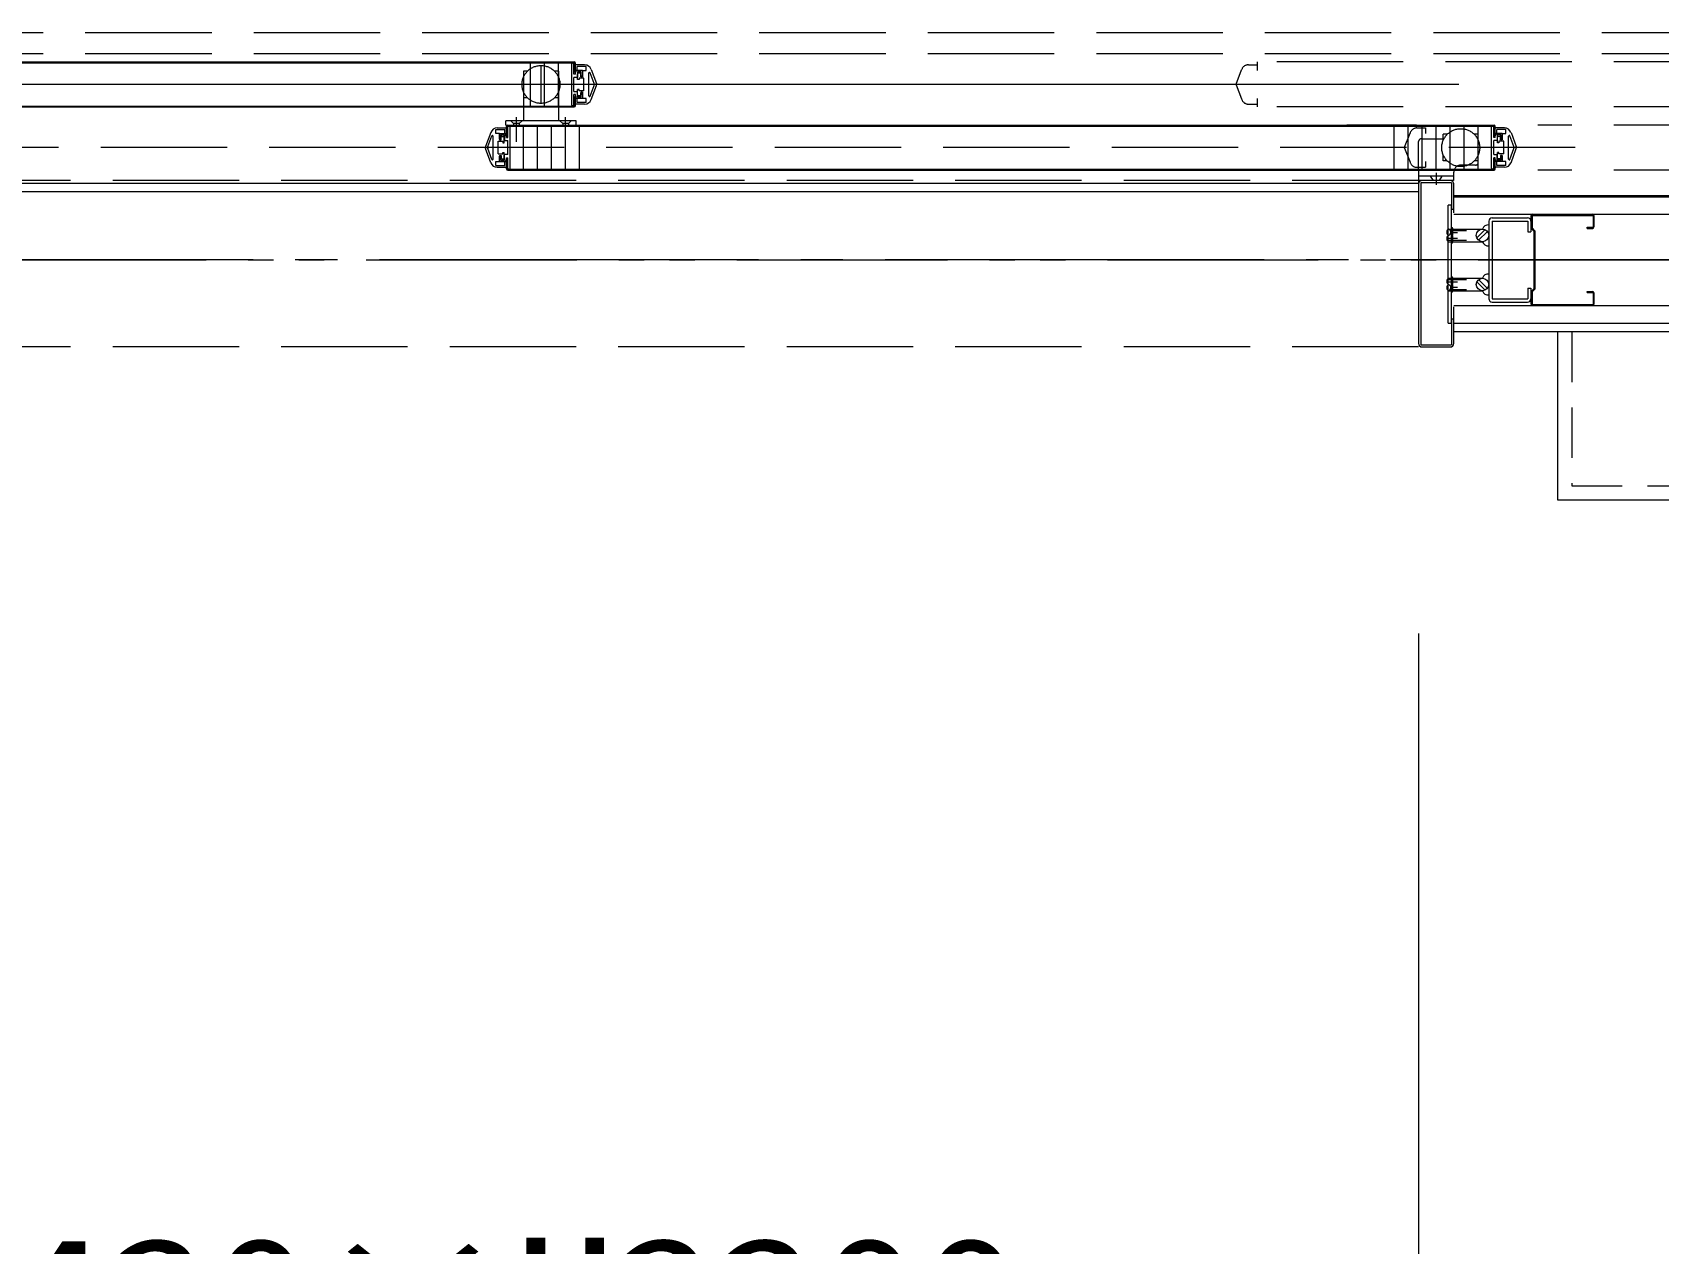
# Model space of a CAD drawing. Units: millimetres at full size. Extents: x -12803 to 120774, y -9413 to 101127.
# Drawn here: x 83017 to 84175, y 17096 to 17958 of the extents above; entities that cross this region are included whole.
import ezdxf
from ezdxf.enums import TextEntityAlignment as Align

# ---------------------------------------------------------------- set-up
doc = ezdxf.new("R2010")
doc.units = ezdxf.units.MM
doc.header["$LTSCALE"] = 30
for name, pattern in [('CHAIN2', [12, 9, -1, 1, -1]), ('DASHED1', [1.8, 1.2, -0.6]), ('DASHED3', [4, 3, -1]), ('DOUBLE_CHAIN1', [8.8, 5, -1, 0.6, -0.6, 0.6, -1])]:
    doc.linetypes.add(name, pattern=pattern)
doc.layers.add('0-0_NoName', color=7, linetype='Continuous')
for name, color, linetype, lineweight in [('1-3_AIHO15-壁開口寸法・コメント', 7, 'Continuous', 15), ('2-2_間仕切り芯', 7, 'DOUBLE_CHAIN1', 15), ('2-3_間仕切り', 7, 'Continuous', 15), ('2-A_建具', 7, 'Continuous', 15), ('2-B_金物', 7, 'Continuous', 15), ('3-2_AIHO08-壁芯', 7, 'CHAIN2', 15)]:
    doc.layers.add(name, color=color, linetype=linetype, lineweight=lineweight)
doc.styles.add('ＭＳ ゴシック', font='')
doc.styles.get('ＭＳ ゴシック').set_extended_font_data('MS Gothic')

# ---------------------------------------------------------------- blocks, each defined once
blk = doc.blocks.new('グループ部品-723')
at = {"layer": '1-3_AIHO15-壁開口寸法・コメント'}
for p, q in [((82558.73, 16911.84), (82589.98, 16911.84)), ((82605.61, 16911.84), (82636.86, 16911.84))]:
    blk.add_line(p, q, dxfattribs=at)
blk.add_arc((82574.36, 16911.84), 15.62, 0, 180, dxfattribs=at)
blk = doc.blocks.new('グループ部品-724')
at = {"layer": '1-3_AIHO15-壁開口寸法・コメント'}
for p, q in [((83973.11, 16911.84), (83941.86, 16911.84)), ((84019.98, 16911.84), (83988.73, 16911.84))]:
    blk.add_line(p, q, dxfattribs=at)
blk.add_arc((84004.36, 16911.84), 15.62, 180, 0, dxfattribs=at)
blk = doc.blocks.new('グループ部品-725')
at = {"layer": '1-3_AIHO15-壁開口寸法・コメント'}
for p, q in [((82574.36, 17530.41), (82574.36, 16711.84)), ((84004.36, 17530.41), (84004.36, 16711.84)), ((82636.86, 16911.84), (83941.86, 16911.84))]:
    blk.add_line(p, q, dxfattribs=at)
for name in ['グループ部品-723', 'グループ部品-724']:
    blk.add_blockref(name, (0, 0), dxfattribs=at)
at = {"layer": '1-3_AIHO15-壁開口寸法・コメント', "style": 'ＭＳ ゴシック', "width": 1.25}
blk.add_text('W1430×H2200', height=84.92, dxfattribs=at).set_placement((82854.99, 16989.47), align=Align.BOTTOM_LEFT)
blk = doc.blocks.new('グループ部品-732')
at = {"layer": '2-2_間仕切り芯'}
blk.add_line((81670.87, 17796.41), (85921.37, 17796.41), dxfattribs=at)
at = {"layer": '2-3_間仕切り'}
for p, q in [((84029.36, 17841.41), (84909.36, 17841.41)), ((84029.36, 17828.91), (84921.86, 17828.91)), ((84029.36, 17763.91), (84921.86, 17763.91)), ((84029.36, 17751.41), (84909.36, 17751.41)), ((84029.36, 17745.41), (84903.36, 17745.41))]:
    blk.add_line(p, q, dxfattribs=at)
at = {"layer": '2-A_建具', "linetype": 'DASHED3'}
for p, q in [((82574.86, 17958.41), (84719.36, 17958.41)), ((82574.86, 17943.41), (84719.36, 17943.41)), ((83889.36, 17937.41), (83889.36, 17931.41)), ((84713.46, 17937.41), (83889.36, 17937.41)), ((83366.86, 17930.91), (83366.86, 17905.41)), ((83369.76, 17930.91), (83366.86, 17930.91)), ((83367.42, 17927.71), (83366.86, 17927.71)), ((83379.36, 17934.91), (83379.36, 17907.91)), ((83391.86, 17930.91), (83388.95, 17930.91)), ((83391.86, 17927.71), (83391.3, 17927.71)), ((83874.36, 17921.69), (83878.33, 17931.77)), ((83883.14, 17935.41), (83889.36, 17935.41)), ((83874.36, 17921.13), (83874.36, 17921.69)), ((83874.36, 17921.13), (83878.33, 17911.05)), ((83369.76, 17911.91), (83366.86, 17911.91)), ((83391.86, 17911.91), (83388.95, 17911.91)), ((83883.14, 17907.41), (83889.36, 17907.41)), ((83889.36, 17911.41), (83889.36, 17905.41)), ((84713.46, 17905.41), (83889.36, 17905.41)), ((83357.86, 17895.61), (83359.86, 17893.61)), ((83359.86, 17893.61), (83359.86, 17892.41)), ((83363.86, 17893.61), (83359.86, 17893.61)), ((83361.86, 17880.61), (83361.86, 17898.06)), ((83365.86, 17895.61), (83363.86, 17893.61)), ((83363.86, 17893.61), (83363.86, 17892.41)), ((83392.86, 17895.61), (83394.86, 17893.61)), ((83394.86, 17893.61), (83394.86, 17892.41)), ((83398.86, 17893.61), (83394.86, 17893.61)), ((83396.86, 17880.61), (83396.86, 17898.06)), ((84003.14, 17890.41), (84009.36, 17890.41)), ((84009.36, 17890.41), (84009.36, 17886.41)), ((84713.46, 17892.41), (84089.36, 17892.41)), ((83994.36, 17876.69), (83998.33, 17886.77)), ((84006.36, 17882.71), (84021.86, 17882.71)), ((84021.86, 17881.51), (84021.86, 17885.91)), ((84024.76, 17885.91), (84021.86, 17885.91)), ((84046.86, 17885.91), (84043.95, 17885.91)), ((84046.86, 17881.51), (84046.86, 17885.91)), ((84115.81, 17876.41), (82694.36, 17876.41)), ((83994.36, 17876.13), (83994.36, 17876.69)), ((83994.36, 17876.13), (83998.33, 17866.05)), ((84021.86, 17866.91), (84021.86, 17871.31)), ((84024.76, 17866.91), (84021.86, 17866.91)), ((84046.86, 17866.91), (84043.95, 17866.91)), ((84046.86, 17865.91), (84046.86, 17871.31)), ((84003.14, 17862.41), (84009.36, 17862.41)), ((84009.36, 17866.41), (84009.36, 17862.41)), ((84012.61, 17856.11), (84014.76, 17852.91)), ((84016.86, 17858.45), (84016.86, 17850.01)), ((84020.86, 17856.11), (84018.96, 17852.91)), ((84044.86, 17863.91), (84034.36, 17863.91)), ((84713.46, 17860.41), (84089.36, 17860.41)), ((84004.36, 17852.91), (82574.36, 17852.91)), ((84004.36, 17734.41), (82571.96, 17734.41))]:
    blk.add_line(p, q, dxfattribs=at)
at = {"layer": '2-A_建具'}
for p, q in [((82580.36, 17936.81), (83403.36, 17936.81)), ((82580.66, 17937.41), (83403.06, 17937.41)), ((83371.86, 17906.01), (83371.86, 17936.81)), ((83381.86, 17906.01), (83381.86, 17936.81)), ((83391.86, 17906.01), (83391.86, 17936.81)), ((83401.36, 17921.71), (83401.36, 17936.16)), ((83402.36, 17936.66), (83401.86, 17936.66)), ((83402.86, 17928.66), (83402.86, 17936.16)), ((83403.96, 17929.91), (83403.96, 17936.51)), ((83391.86, 17930.91), (83391.86, 17905.41)), ((83403.86, 17928.66), (83402.86, 17928.66)), ((83405.36, 17926.41), (83402.86, 17926.41)), ((83402.86, 17916.41), (83402.86, 17926.41)), ((83403.86, 17928.66), (83404.21, 17930.59)), ((83405.16, 17931.41), (83403.96, 17931.41)), ((83410.46, 17935.41), (83404.26, 17935.41)), ((83405.16, 17931.41), (83405.16, 17934.21)), ((83411.46, 17934.21), (83405.16, 17934.21)), ((83408.86, 17931.41), (83405.19, 17931.41)), ((83407.86, 17930.41), (83405.36, 17930.41)), ((83405.36, 17930.41), (83405.36, 17926.41)), ((83405.46, 17924.91), (83405.46, 17928.91)), ((83406.46, 17924.91), (83405.46, 17924.91)), ((83407.26, 17929.41), (83405.96, 17929.41)), ((83409.96, 17925.91), (83406.46, 17925.91)), ((83406.46, 17925.91), (83406.46, 17924.91)), ((83407.76, 17926.91), (83407.76, 17928.91)), ((83408.96, 17926.91), (83407.76, 17926.91)), ((83408.86, 17927.41), (83408.86, 17931.41)), ((83408.96, 17931.41), (83408.96, 17926.91)), ((83408.96, 17931.41), (83411.46, 17931.41)), ((83409.96, 17916.91), (83409.96, 17925.91)), ((83411.46, 17931.41), (83411.46, 17934.21)), ((83413.46, 17913.22), (83413.46, 17929.6)), ((83417.24, 17922.1), (83414.43, 17929.77)), ((83415.16, 17932.13), (83418.83, 17922.1)), ((84033.08, 17921.41), (82524.36, 17921.41)), ((83401.36, 17921.71), (83401.66, 17921.41)), ((83401.66, 17921.41), (83401.36, 17921.11)), ((83401.36, 17906.66), (83401.36, 17921.11)), ((83402.86, 17916.41), (83405.36, 17916.41)), ((83403.86, 17914.16), (83402.86, 17914.16)), ((83402.86, 17906.66), (83402.86, 17914.16)), ((83403.96, 17912.91), (83403.36, 17912.91)), ((83403.36, 17906.01), (83403.36, 17912.91)), ((83404.21, 17912.23), (83403.86, 17914.16)), ((83403.96, 17906.31), (83403.96, 17912.91)), ((83405.36, 17912.41), (83405.36, 17916.41)), ((83406.46, 17917.91), (83405.46, 17917.91)), ((83405.46, 17913.91), (83405.46, 17917.91)), ((83407.26, 17913.41), (83405.96, 17913.41)), ((83406.46, 17916.91), (83406.46, 17917.91)), ((83409.96, 17916.91), (83406.46, 17916.91)), ((83408.96, 17915.91), (83407.76, 17915.91)), ((83407.76, 17915.91), (83407.76, 17913.91)), ((83408.86, 17915.41), (83407.86, 17915.41)), ((83407.86, 17912.41), (83407.86, 17915.41)), ((83408.86, 17911.41), (83408.86, 17915.41)), ((83408.96, 17915.91), (83408.96, 17911.41)), ((83414.43, 17913.05), (83417.24, 17920.72)), ((83415.16, 17910.69), (83418.83, 17920.72)), ((82580.36, 17906.01), (83403.36, 17906.01)), ((82580.66, 17905.41), (83403.06, 17905.41)), ((83366.86, 17905.41), (83366.86, 17895.61)), ((83391.86, 17905.41), (83391.86, 17895.61)), ((83402.36, 17906.16), (83401.86, 17906.16)), ((83405.16, 17911.41), (83403.96, 17911.41)), ((83410.46, 17907.41), (83404.26, 17907.41)), ((83405.16, 17908.61), (83405.16, 17911.41)), ((83411.46, 17908.61), (83405.16, 17908.61)), ((83408.86, 17911.41), (83405.19, 17911.41)), ((83407.86, 17912.41), (83405.36, 17912.41)), ((83411.46, 17911.41), (83408.96, 17911.41)), ((83411.46, 17908.61), (83411.46, 17911.41)), ((83348.25, 17890.41), (83354.46, 17890.41)), ((83404.36, 17895.61), (83354.36, 17895.61)), ((83354.36, 17892.41), (83354.36, 17895.61)), ((83354.36, 17892.41), (83404.36, 17892.41)), ((83354.76, 17884.91), (83354.76, 17891.51)), ((83355.36, 17884.91), (83355.36, 17891.81)), ((83355.36, 17891.81), (84058.36, 17891.81)), ((83355.66, 17892.41), (84058.06, 17892.41)), ((83355.86, 17883.66), (83355.86, 17891.16)), ((83356.36, 17891.66), (83356.86, 17891.66)), ((83357.36, 17876.71), (83357.36, 17891.16)), ((83366.86, 17861.01), (83366.86, 17891.81)), ((83376.86, 17861.01), (83376.86, 17891.81)), ((83386.86, 17861.01), (83386.86, 17891.81)), ((83396.86, 17861.01), (83396.86, 17891.81)), ((83404.36, 17892.41), (83404.36, 17895.61)), ((83406.86, 17861.01), (83406.86, 17891.81)), ((84002.76, 17892.41), (83953.36, 17892.41)), ((83986.86, 17861.01), (83986.86, 17891.81)), ((83996.86, 17861.01), (83996.86, 17891.81)), ((84006.86, 17861.01), (84006.86, 17891.81)), ((84016.86, 17861.01), (84016.86, 17891.81)), ((84026.86, 17861.01), (84026.86, 17891.81)), ((84036.86, 17861.01), (84036.86, 17891.81)), ((84046.86, 17861.01), (84046.86, 17891.81)), ((84056.36, 17876.71), (84056.36, 17891.16)), ((84057.36, 17891.66), (84056.86, 17891.66)), ((84057.86, 17883.66), (84057.86, 17891.16)), ((84058.96, 17884.91), (84058.96, 17891.51)), ((84065.46, 17890.41), (84059.26, 17890.41)), ((83343.55, 17887.13), (83339.88, 17877.1)), ((83341.48, 17877.1), (83344.29, 17884.77)), ((83345.26, 17868.22), (83345.26, 17884.6)), ((83347.26, 17889.21), (83353.56, 17889.21)), ((83347.26, 17886.41), (83347.26, 17889.21)), ((83349.76, 17886.41), (83347.26, 17886.41)), ((83348.76, 17880.91), (83352.26, 17880.91)), ((83348.76, 17871.91), (83348.76, 17880.91)), ((83349.76, 17886.41), (83349.76, 17881.91)), ((83349.76, 17881.91), (83350.96, 17881.91)), ((83349.86, 17886.41), (83353.52, 17886.41)), ((83349.86, 17882.41), (83349.86, 17886.41)), ((83350.86, 17885.41), (83353.36, 17885.41)), ((83350.96, 17881.91), (83350.96, 17883.91)), ((83351.46, 17884.41), (83352.76, 17884.41)), ((83352.26, 17880.91), (83352.26, 17879.91)), ((83352.26, 17879.91), (83353.26, 17879.91)), ((83353.26, 17879.91), (83353.26, 17883.91)), ((83353.36, 17885.41), (83353.36, 17881.41)), ((83353.36, 17881.41), (83355.86, 17881.41)), ((83353.56, 17886.41), (83353.56, 17889.21)), ((83353.56, 17886.41), (83354.76, 17886.41)), ((83354.86, 17883.66), (83354.51, 17885.59)), ((83354.76, 17884.91), (83355.36, 17884.91)), ((83354.86, 17883.66), (83355.86, 17883.66)), ((83355.86, 17871.41), (83355.86, 17881.41)), ((84004.36, 17860.41), (84004.36, 17880.71)), ((84058.86, 17883.66), (84057.86, 17883.66)), ((84060.36, 17881.41), (84057.86, 17881.41)), ((84057.86, 17871.41), (84057.86, 17881.41)), ((84058.86, 17883.66), (84059.21, 17885.59)), ((84060.16, 17886.41), (84058.96, 17886.41)), ((84060.16, 17886.41), (84060.16, 17889.21)), ((84066.46, 17889.21), (84060.16, 17889.21)), ((84063.86, 17886.41), (84060.19, 17886.41)), ((84062.86, 17885.41), (84060.36, 17885.41)), ((84060.36, 17885.41), (84060.36, 17881.41)), ((84060.46, 17879.91), (84060.46, 17883.91)), ((84061.46, 17879.91), (84060.46, 17879.91)), ((84062.26, 17884.41), (84060.96, 17884.41)), ((84064.96, 17880.91), (84061.46, 17880.91)), ((84061.46, 17880.91), (84061.46, 17879.91)), ((84062.76, 17881.91), (84062.76, 17883.91)), ((84063.96, 17881.91), (84062.76, 17881.91)), ((84063.86, 17882.41), (84063.86, 17886.41)), ((84063.96, 17886.41), (84063.96, 17881.91)), ((84063.96, 17886.41), (84066.46, 17886.41)), ((84064.96, 17871.91), (84064.96, 17880.91)), ((84066.46, 17886.41), (84066.46, 17889.21)), ((84068.46, 17868.22), (84068.46, 17884.6)), ((84072.24, 17877.1), (84069.43, 17884.77)), ((84070.16, 17887.13), (84073.83, 17877.1)), ((83343.55, 17865.69), (83339.88, 17875.72)), ((83344.29, 17868.05), (83341.48, 17875.72)), ((83348.76, 17871.91), (83352.26, 17871.91)), ((83349.76, 17870.91), (83350.96, 17870.91)), ((83349.76, 17870.91), (83349.76, 17866.41)), ((83349.86, 17866.41), (83349.86, 17870.41)), ((83349.86, 17870.41), (83350.86, 17870.41)), ((83350.86, 17867.41), (83350.86, 17870.41)), ((83350.86, 17867.41), (83353.36, 17867.41)), ((83350.96, 17870.91), (83350.96, 17868.91)), ((83351.46, 17868.41), (83352.76, 17868.41)), ((83352.26, 17872.91), (83353.26, 17872.91)), ((83352.26, 17871.91), (83352.26, 17872.91)), ((83353.26, 17868.91), (83353.26, 17872.91)), ((83355.86, 17871.41), (83353.36, 17871.41)), ((83353.36, 17867.41), (83353.36, 17871.41)), ((83354.51, 17867.23), (83354.86, 17869.16)), ((83354.76, 17867.91), (83355.36, 17867.91)), ((83354.76, 17861.31), (83354.76, 17867.91)), ((83354.86, 17869.16), (83355.86, 17869.16)), ((83355.36, 17861.01), (83355.36, 17867.91)), ((83355.86, 17861.66), (83355.86, 17869.16)), ((83357.36, 17876.71), (83357.06, 17876.41)), ((83357.06, 17876.41), (83357.36, 17876.11)), ((83357.36, 17861.66), (83357.36, 17876.11)), ((84056.36, 17876.71), (84056.66, 17876.41)), ((84056.66, 17876.41), (84056.36, 17876.11)), ((84056.36, 17861.66), (84056.36, 17876.11)), ((84057.86, 17871.41), (84060.36, 17871.41)), ((84058.86, 17869.16), (84057.86, 17869.16)), ((84057.86, 17861.66), (84057.86, 17869.16)), ((84058.96, 17867.91), (84058.36, 17867.91)), ((84058.36, 17861.01), (84058.36, 17867.91)), ((84059.21, 17867.23), (84058.86, 17869.16)), ((84058.96, 17861.31), (84058.96, 17867.91)), ((84060.36, 17867.41), (84060.36, 17871.41)), ((84062.86, 17867.41), (84060.36, 17867.41)), ((84061.46, 17872.91), (84060.46, 17872.91)), ((84060.46, 17868.91), (84060.46, 17872.91)), ((84062.26, 17868.41), (84060.96, 17868.41)), ((84061.46, 17871.91), (84061.46, 17872.91)), ((84064.96, 17871.91), (84061.46, 17871.91)), ((84063.96, 17870.91), (84062.76, 17870.91)), ((84062.76, 17870.91), (84062.76, 17868.91)), ((84063.86, 17870.41), (84062.86, 17870.41)), ((84062.86, 17867.41), (84062.86, 17870.41)), ((84063.86, 17866.41), (84063.86, 17870.41)), ((84063.96, 17870.91), (84063.96, 17866.41)), ((84069.43, 17868.05), (84072.24, 17875.72)), ((84070.16, 17865.69), (84073.83, 17875.72)), ((83347.26, 17866.41), (83349.76, 17866.41)), ((83347.26, 17863.61), (83347.26, 17866.41)), ((83347.26, 17863.61), (83353.56, 17863.61)), ((83348.25, 17862.41), (83354.46, 17862.41)), ((83349.86, 17866.41), (83353.52, 17866.41)), ((83353.56, 17863.61), (83353.56, 17866.41)), ((83353.56, 17866.41), (83354.76, 17866.41)), ((83355.36, 17861.01), (84058.36, 17861.01)), ((83355.66, 17860.41), (84058.06, 17860.41)), ((83356.36, 17861.16), (83356.86, 17861.16)), ((84002.76, 17860.41), (83953.36, 17860.41)), ((84004.36, 17860.41), (84004.36, 17794.41)), ((84029.36, 17856.11), (84004.36, 17856.11)), ((84029.36, 17853.11), (84029.36, 17858.91)), ((84057.36, 17861.16), (84056.86, 17861.16)), ((84060.16, 17866.41), (84058.96, 17866.41)), ((84065.46, 17862.41), (84059.26, 17862.41)), ((84060.16, 17863.61), (84060.16, 17866.41)), ((84066.46, 17863.61), (84060.16, 17863.61)), ((84063.86, 17866.41), (84060.19, 17866.41)), ((84066.46, 17866.41), (84063.96, 17866.41)), ((84066.46, 17863.61), (84066.46, 17866.41)), ((84004.36, 17850.91), (82574.36, 17850.91)), ((84004.36, 17844.91), (82574.36, 17844.91)), ((84029.16, 17852.91), (84004.36, 17852.91)), ((84004.36, 17850.51), (84004.36, 17736.81)), ((84005.96, 17851.31), (84005.96, 17736.01)), ((84027.76, 17851.31), (84005.96, 17851.31)), ((84026.96, 17852.91), (84006.76, 17852.91)), ((84027.76, 17851.31), (84027.76, 17832.41)), ((84029.36, 17829.91), (84029.36, 17850.51)), ((84027.76, 17835.41), (84025.46, 17835.41)), ((84025.46, 17751.41), (84025.46, 17835.41)), ((84027.76, 17751.41), (84027.76, 17835.41)), ((84029.36, 17832.41), (84027.76, 17832.41)), ((84029.36, 17842.41), (84729.36, 17842.41)), ((84030.96, 17842.41), (84090.36, 17842.41)), ((84054.36, 17824.01), (84054.36, 17768.81)), ((84056.66, 17824.11), (84082.06, 17824.11)), ((84056.66, 17824.11), (84056.66, 17768.71)), ((84056.76, 17826.41), (84081.96, 17826.41)), ((84082.06, 17824.11), (84082.06, 17816.41)), ((84084.36, 17827.71), (84084.36, 17816.41)), ((84085.16, 17828.11), (84128.56, 17828.11)), ((84085.16, 17828.11), (84085.16, 17819.24)), ((84085.56, 17828.91), (84128.16, 17828.91)), ((84128.56, 17828.11), (84128.56, 17819.71)), ((84129.36, 17820.11), (84129.36, 17827.71)), ((84024.37, 17811.91), (84032.12, 17811.91)), ((84024.7, 17810.41), (84038.56, 17810.41)), ((84025.86, 17818.41), (84049.86, 17818.41)), ((84025.86, 17809.41), (84049.86, 17809.41)), ((84027.01, 17817.41), (84038.56, 17817.41)), ((84027.34, 17815.91), (84032.12, 17815.91)), ((84051.72, 17818.01), (84045.76, 17812.04)), ((84053.32, 17816.78), (84046.99, 17810.44)), ((84082.06, 17816.41), (84084.36, 17816.41)), ((84086.36, 17816.91), (84084.71, 17818.56)), ((84087.16, 17817.24), (84085.16, 17819.24)), ((84086.36, 17816.91), (84086.36, 17775.91)), ((84087.16, 17817.24), (84087.16, 17775.58)), ((84124.36, 17819.71), (84128.56, 17819.71)), ((84124.36, 17818.91), (84124.36, 17819.71)), ((84124.36, 17818.91), (84128.16, 17818.91)), ((84024.37, 17780.91), (84032.12, 17780.91)), ((84024.7, 17782.41), (84038.56, 17782.41)), ((84025.86, 17783.41), (84049.86, 17783.41)), ((84025.86, 17774.41), (84049.86, 17774.41)), ((84027.01, 17775.41), (84038.56, 17775.41)), ((84027.34, 17776.91), (84032.12, 17776.91)), ((84051.72, 17774.81), (84045.76, 17780.78)), ((84053.32, 17776.04), (84046.99, 17782.38)), ((84082.06, 17776.41), (84084.36, 17776.41)), ((84082.06, 17776.41), (84082.06, 17768.71)), ((84084.36, 17776.41), (84084.36, 17765.11)), ((84084.71, 17774.26), (84086.36, 17775.91)), ((84085.16, 17773.58), (84087.16, 17775.58)), ((84029.36, 17736.81), (84029.36, 17762.91)), ((84056.66, 17768.71), (84082.06, 17768.71)), ((84056.76, 17766.41), (84081.96, 17766.41)), ((84085.16, 17773.58), (84085.16, 17764.71)), ((84085.16, 17764.71), (84128.56, 17764.71)), ((84085.56, 17763.91), (84128.16, 17763.91)), ((84124.36, 17773.91), (84128.16, 17773.91)), ((84124.36, 17773.11), (84124.36, 17773.91)), ((84124.36, 17773.11), (84128.56, 17773.11)), ((84128.56, 17773.11), (84128.56, 17764.71)), ((84129.36, 17765.11), (84129.36, 17772.71)), ((84025.46, 17751.41), (84027.76, 17751.41)), ((84027.76, 17754.41), (84029.36, 17754.41)), ((84027.76, 17754.41), (84027.76, 17736.01)), ((84005.96, 17736.01), (84027.76, 17736.01)), ((84006.76, 17734.41), (84026.96, 17734.41))]:
    blk.add_line(p, q, dxfattribs=at)
for points in [[(83403.96, 17929.91), (83403.36, 17929.91), (83403.36, 17936.81)], [(83408.86, 17927.41), (83407.86, 17927.41), (83407.86, 17930.41)], [(84058.96, 17884.91), (84058.36, 17884.91), (84058.36, 17891.81)], [(83349.86, 17882.41), (83350.86, 17882.41), (83350.86, 17885.41)], [(84063.86, 17882.41), (84062.86, 17882.41), (84062.86, 17885.41)]]:
    blk.add_lwpolyline(points, dxfattribs=at)
at = {"layer": '2-A_建具', "linetype": 'DASHED3'}
blk.add_lwpolyline([(83400.86, 17895.61), (83398.86, 17893.61), (83398.86, 17892.41)], dxfattribs=at)
for centre in [(83379.36, 17921.41), (84034.36, 17876.41)]:
    blk.add_circle(centre, 13.5, dxfattribs=at)
at = {"layer": '2-A_建具'}
for centre in [(84049.86, 17813.91), (84049.86, 17778.91)]:
    blk.add_circle(centre, 4.5, dxfattribs=at)
for centre, radius, start, end in [((83401.86, 17936.16), 0.5, 90, 180), ((83402.36, 17936.16), 0.5, 0, 90), ((83403.06, 17936.51), 0.9, 0, 90), ((83404.26, 17935.11), 0.3, 90, 180), ((83405.19, 17930.41), 1, 90, 169.69515), ((83405.96, 17928.91), 0.5, 90, 180), ((83407.26, 17928.91), 0.5, 0, 90), ((83410.46, 17930.41), 5, 20.12444, 90), ((83413.96, 17929.6), 0.5, 20.12444, 180), ((83405.96, 17913.91), 0.5, 180, 270), ((83407.26, 17913.91), 0.5, 270, 0), ((83413.96, 17913.22), 0.5, 180, 339.87556), ((83415.36, 17921.41), 2, 339.87556, 20.12444), ((83416.96, 17921.41), 2, 339.87556, 20.12444), ((83401.86, 17906.66), 0.5, 180, 270), ((83402.36, 17906.66), 0.5, 270, 0), ((83403.06, 17906.31), 0.9, 270, 0), ((83404.26, 17907.71), 0.3, 180, 270), ((83405.19, 17912.41), 1, 190.30485, 270), ((83410.46, 17912.41), 5, 270, 339.87556), ((83348.25, 17885.41), 5, 90, 159.87556), ((83354.46, 17890.11), 0.3, 0, 90), ((83355.66, 17891.51), 0.9, 90, 180), ((83356.36, 17891.16), 0.5, 90, 180), ((83356.86, 17891.16), 0.5, 0, 90), ((84056.86, 17891.16), 0.5, 90, 180), ((84057.36, 17891.16), 0.5, 0, 90), ((84058.06, 17891.51), 0.9, 0, 90), ((84059.26, 17890.11), 0.3, 90, 180), ((84065.46, 17885.41), 5, 20.12444, 90), ((83344.76, 17884.6), 0.5, 0, 159.87556), ((83351.46, 17883.91), 0.5, 90, 180), ((83352.76, 17883.91), 0.5, 0, 90), ((83353.52, 17885.41), 1, 10.30485, 90), ((84060.19, 17885.41), 1, 90, 169.69515), ((84060.96, 17883.91), 0.5, 90, 180), ((84062.26, 17883.91), 0.5, 0, 90), ((84068.96, 17884.6), 0.5, 20.12444, 180), ((83341.76, 17876.41), 2, 159.87556, 200.12444), ((83343.35, 17876.41), 2, 159.87556, 200.12444), ((83344.76, 17868.22), 0.5, 200.12444, 0), ((83351.46, 17868.91), 0.5, 180, 270), ((83352.76, 17868.91), 0.5, 270, 0), ((83353.52, 17867.41), 1, 270, 349.69515), ((84060.19, 17867.41), 1, 190.30485, 270), ((84060.96, 17868.91), 0.5, 180, 270), ((84062.26, 17868.91), 0.5, 270, 0), ((84068.96, 17868.22), 0.5, 180, 339.87556), ((84070.36, 17876.41), 2, 339.87556, 20.12444), ((84071.96, 17876.41), 2, 339.87556, 20.12444), ((83348.25, 17867.41), 5, 200.12444, 270), ((83354.46, 17862.71), 0.3, 270, 0), ((83355.66, 17861.31), 0.9, 180, 270), ((83356.36, 17861.66), 0.5, 180, 270), ((83356.86, 17861.66), 0.5, 270, 0), ((84034.36, 17858.91), 5, 162.5424, 180), ((84056.86, 17861.66), 0.5, 180, 270), ((84057.36, 17861.66), 0.5, 270, 0), ((84058.06, 17861.31), 0.9, 270, 0), ((84059.26, 17862.71), 0.3, 180, 270), ((84065.46, 17867.41), 5, 270, 339.87556), ((84006.76, 17850.51), 2.4, 90, 180), ((84026.96, 17850.51), 2.4, 0, 90), ((84053.78, 17817.37), 4.02, 81.82006, 165.0162), ((84056.76, 17824.01), 2.4, 90, 180), ((84081.96, 17824.01), 2.4, 0, 90), ((84085.56, 17827.71), 1.2, 90, 180), ((84128.16, 17827.71), 1.2, 0, 90), ((84026.79, 17816.16), 2.44, 112.61986, 247.38014), ((84026.79, 17811.66), 2.44, 112.61986, 247.38014), ((84024.92, 17816.16), 2.44, 292.61986, 67.38014), ((84027.76, 17818.41), 1, 295.84193, 90), ((84027.76, 17816.61), 1, 295.84193, 90), ((84027.76, 17814.81), 1, 295.84193, 90), ((84027.76, 17813.01), 1, 295.84193, 90), ((84027.76, 17811.21), 1, 295.84193, 90), ((84027.76, 17809.41), 1, 270, 90), ((84053.78, 17810.45), 4.02, 194.9838, 278.17994), ((84085.56, 17819.41), 1.2, 180, 225), ((84128.16, 17820.11), 1.2, 270, 0), ((84053.78, 17782.37), 4.02, 81.82006, 165.0162), ((84026.79, 17781.16), 2.44, 112.61986, 247.38014), ((84026.79, 17776.66), 2.44, 112.61986, 247.38014), ((84024.92, 17776.66), 2.44, 292.61986, 67.38014), ((84027.76, 17783.41), 1, 270, 90), ((84027.76, 17781.61), 1, 270, 64.15807), ((84027.76, 17779.81), 1, 270, 64.15807), ((84027.76, 17778.01), 1, 270, 64.15807), ((84027.76, 17776.21), 1, 270, 64.15807), ((84027.76, 17774.41), 1, 270, 64.15807), ((84053.78, 17775.45), 4.02, 194.9838, 278.17994), ((84085.56, 17773.41), 1.2, 135, 180), ((84056.76, 17768.81), 2.4, 180, 270), ((84081.96, 17768.81), 2.4, 270, 0), ((84085.56, 17765.11), 1.2, 180, 270), ((84128.16, 17772.71), 1.2, 0, 90), ((84128.16, 17765.11), 1.2, 270, 0), ((84006.76, 17736.81), 2.4, 180, 270), ((84026.96, 17736.81), 2.4, 270, 0)]:
    blk.add_arc(centre, radius, start, end, dxfattribs=at)
at = {"layer": '2-A_建具', "linetype": 'DASHED3'}
for centre, radius, start, end in [((83883.14, 17930.41), 5, 90, 164.24546), ((83883.14, 17912.41), 5, 195.75454, 270), ((84003.14, 17885.41), 5, 90, 164.24546), ((84006.36, 17880.71), 2, 90, 180), ((84003.14, 17867.41), 5, 195.75454, 270), ((84034.36, 17858.91), 5, 90, 162.5424), ((84044.86, 17865.91), 2, 270, 0)]:
    blk.add_arc(centre, radius, start, end, dxfattribs=at)
at = {"layer": '2-B_金物'}
for p, q in [((84103.36, 17745.41), (84103.36, 17625.41)), ((84103.36, 17625.41), (84903.36, 17625.41))]:
    blk.add_line(p, q, dxfattribs=at)
at = {"layer": '2-B_金物', "linetype": 'DASHED1'}
blk.add_lwpolyline([(84113.36, 17745.41), (84113.36, 17635.41), (84903.36, 17635.41)], dxfattribs=at)
at = {"layer": '3-2_AIHO08-壁芯'}
blk.add_line((84974.36, 17796.41), (82274.36, 17796.41), dxfattribs=at)
at = {"layer": '1-3_AIHO15-壁開口寸法・コメント'}
blk.add_blockref('グループ部品-725', (0, 0), dxfattribs=at)
blk = doc.blocks.new('グループ部品-754')
at = {"layer": '1-3_AIHO15-壁開口寸法・コメント'}
for p, q in [((82558.73, 16911.84), (82589.98, 16911.84)), ((82605.61, 16911.84), (82636.86, 16911.84))]:
    blk.add_line(p, q, dxfattribs=at)
blk.add_arc((82574.36, 16911.84), 15.62, 0, 180, dxfattribs=at)
blk = doc.blocks.new('グループ部品-755')
at = {"layer": '1-3_AIHO15-壁開口寸法・コメント'}
for p, q in [((83973.11, 16911.84), (83941.86, 16911.84)), ((84019.98, 16911.84), (83988.73, 16911.84))]:
    blk.add_line(p, q, dxfattribs=at)
blk.add_arc((84004.36, 16911.84), 15.62, 180, 0, dxfattribs=at)
blk = doc.blocks.new('グループ部品-756')
at = {"layer": '1-3_AIHO15-壁開口寸法・コメント'}
for p, q in [((82574.36, 17530.41), (82574.36, 16711.84)), ((84004.36, 17530.41), (84004.36, 16711.84)), ((82636.86, 16911.84), (83941.86, 16911.84))]:
    blk.add_line(p, q, dxfattribs=at)
for name in ['グループ部品-754', 'グループ部品-755']:
    blk.add_blockref(name, (0, 0), dxfattribs=at)
at = {"layer": '1-3_AIHO15-壁開口寸法・コメント', "style": 'ＭＳ ゴシック', "width": 1.25}
blk.add_text('W1430×H2200', height=84.92, dxfattribs=at).set_placement((82854.99, 16989.47), align=Align.BOTTOM_LEFT)
blk = doc.blocks.new('グループ部品-763')
at = {"layer": '2-2_間仕切り芯'}
blk.add_line((81670.87, 17796.41), (85921.37, 17796.41), dxfattribs=at)
at = {"layer": '2-A_建具', "linetype": 'DASHED3'}
for p, q in [((82574.86, 17958.41), (84719.36, 17958.41)), ((82574.86, 17943.41), (84719.36, 17943.41)), ((83889.36, 17937.41), (83889.36, 17931.41)), ((84713.46, 17937.41), (83889.36, 17937.41)), ((83366.86, 17930.91), (83366.86, 17905.41)), ((83369.76, 17930.91), (83366.86, 17930.91)), ((83367.42, 17927.71), (83366.86, 17927.71)), ((83379.36, 17934.91), (83379.36, 17907.91)), ((83391.86, 17930.91), (83388.95, 17930.91)), ((83391.86, 17927.71), (83391.3, 17927.71)), ((83874.36, 17921.69), (83878.33, 17931.77)), ((83883.14, 17935.41), (83889.36, 17935.41)), ((83874.36, 17921.13), (83874.36, 17921.69)), ((83874.36, 17921.13), (83878.33, 17911.05)), ((83369.76, 17911.91), (83366.86, 17911.91)), ((83391.86, 17911.91), (83388.95, 17911.91)), ((83883.14, 17907.41), (83889.36, 17907.41)), ((83889.36, 17911.41), (83889.36, 17905.41)), ((84713.46, 17905.41), (83889.36, 17905.41)), ((83357.86, 17895.61), (83359.86, 17893.61)), ((83359.86, 17893.61), (83359.86, 17892.41)), ((83363.86, 17893.61), (83359.86, 17893.61)), ((83361.86, 17880.61), (83361.86, 17898.06)), ((83365.86, 17895.61), (83363.86, 17893.61)), ((83363.86, 17893.61), (83363.86, 17892.41)), ((83392.86, 17895.61), (83394.86, 17893.61)), ((83394.86, 17893.61), (83394.86, 17892.41)), ((83398.86, 17893.61), (83394.86, 17893.61)), ((83396.86, 17880.61), (83396.86, 17898.06)), ((84003.14, 17890.41), (84009.36, 17890.41)), ((84009.36, 17890.41), (84009.36, 17886.41)), ((84713.46, 17892.41), (84089.36, 17892.41)), ((83994.36, 17876.69), (83998.33, 17886.77)), ((84006.36, 17882.71), (84021.86, 17882.71)), ((84021.86, 17881.51), (84021.86, 17885.91)), ((84024.76, 17885.91), (84021.86, 17885.91)), ((84046.86, 17885.91), (84043.95, 17885.91)), ((84046.86, 17881.51), (84046.86, 17885.91)), ((84115.81, 17876.41), (82694.36, 17876.41)), ((83994.36, 17876.13), (83994.36, 17876.69)), ((83994.36, 17876.13), (83998.33, 17866.05)), ((84021.86, 17866.91), (84021.86, 17871.31)), ((84024.76, 17866.91), (84021.86, 17866.91)), ((84046.86, 17866.91), (84043.95, 17866.91)), ((84046.86, 17865.91), (84046.86, 17871.31)), ((84003.14, 17862.41), (84009.36, 17862.41)), ((84009.36, 17866.41), (84009.36, 17862.41)), ((84012.61, 17856.11), (84014.76, 17852.91)), ((84016.86, 17858.45), (84016.86, 17850.01)), ((84020.86, 17856.11), (84018.96, 17852.91)), ((84044.86, 17863.91), (84034.36, 17863.91)), ((84713.46, 17860.41), (84089.36, 17860.41)), ((84004.36, 17852.91), (82574.36, 17852.91)), ((84004.36, 17734.41), (82571.96, 17734.41))]:
    blk.add_line(p, q, dxfattribs=at)
at = {"layer": '2-A_建具'}
for p, q in [((82580.36, 17936.81), (83403.36, 17936.81)), ((82580.66, 17937.41), (83403.06, 17937.41)), ((83371.86, 17906.01), (83371.86, 17936.81)), ((83381.86, 17906.01), (83381.86, 17936.81)), ((83391.86, 17906.01), (83391.86, 17936.81)), ((83401.36, 17921.71), (83401.36, 17936.16)), ((83402.36, 17936.66), (83401.86, 17936.66)), ((83402.86, 17928.66), (83402.86, 17936.16)), ((83403.96, 17929.91), (83403.96, 17936.51)), ((83391.86, 17930.91), (83391.86, 17905.41)), ((83403.86, 17928.66), (83402.86, 17928.66)), ((83405.36, 17926.41), (83402.86, 17926.41)), ((83402.86, 17916.41), (83402.86, 17926.41)), ((83403.86, 17928.66), (83404.21, 17930.59)), ((83405.16, 17931.41), (83403.96, 17931.41)), ((83410.46, 17935.41), (83404.26, 17935.41)), ((83405.16, 17931.41), (83405.16, 17934.21)), ((83411.46, 17934.21), (83405.16, 17934.21)), ((83408.86, 17931.41), (83405.19, 17931.41)), ((83407.86, 17930.41), (83405.36, 17930.41)), ((83405.36, 17930.41), (83405.36, 17926.41)), ((83405.46, 17924.91), (83405.46, 17928.91)), ((83406.46, 17924.91), (83405.46, 17924.91)), ((83407.26, 17929.41), (83405.96, 17929.41)), ((83409.96, 17925.91), (83406.46, 17925.91)), ((83406.46, 17925.91), (83406.46, 17924.91)), ((83407.76, 17926.91), (83407.76, 17928.91)), ((83408.96, 17926.91), (83407.76, 17926.91)), ((83408.86, 17927.41), (83408.86, 17931.41)), ((83408.96, 17931.41), (83408.96, 17926.91)), ((83408.96, 17931.41), (83411.46, 17931.41)), ((83409.96, 17916.91), (83409.96, 17925.91)), ((83411.46, 17931.41), (83411.46, 17934.21)), ((83413.46, 17913.22), (83413.46, 17929.6)), ((83417.24, 17922.1), (83414.43, 17929.77)), ((83415.16, 17932.13), (83418.83, 17922.1)), ((84033.08, 17921.41), (82524.36, 17921.41)), ((83401.36, 17921.71), (83401.66, 17921.41)), ((83401.66, 17921.41), (83401.36, 17921.11)), ((83401.36, 17906.66), (83401.36, 17921.11)), ((83402.86, 17916.41), (83405.36, 17916.41)), ((83403.86, 17914.16), (83402.86, 17914.16)), ((83402.86, 17906.66), (83402.86, 17914.16)), ((83403.96, 17912.91), (83403.36, 17912.91)), ((83403.36, 17906.01), (83403.36, 17912.91)), ((83404.21, 17912.23), (83403.86, 17914.16)), ((83403.96, 17906.31), (83403.96, 17912.91)), ((83405.36, 17912.41), (83405.36, 17916.41)), ((83406.46, 17917.91), (83405.46, 17917.91)), ((83405.46, 17913.91), (83405.46, 17917.91)), ((83407.26, 17913.41), (83405.96, 17913.41)), ((83406.46, 17916.91), (83406.46, 17917.91)), ((83409.96, 17916.91), (83406.46, 17916.91)), ((83408.96, 17915.91), (83407.76, 17915.91)), ((83407.76, 17915.91), (83407.76, 17913.91)), ((83408.86, 17915.41), (83407.86, 17915.41)), ((83407.86, 17912.41), (83407.86, 17915.41)), ((83408.86, 17911.41), (83408.86, 17915.41)), ((83408.96, 17915.91), (83408.96, 17911.41)), ((83414.43, 17913.05), (83417.24, 17920.72)), ((83415.16, 17910.69), (83418.83, 17920.72)), ((82580.36, 17906.01), (83403.36, 17906.01)), ((82580.66, 17905.41), (83403.06, 17905.41)), ((83366.86, 17905.41), (83366.86, 17895.61)), ((83391.86, 17905.41), (83391.86, 17895.61)), ((83402.36, 17906.16), (83401.86, 17906.16)), ((83405.16, 17911.41), (83403.96, 17911.41)), ((83410.46, 17907.41), (83404.26, 17907.41)), ((83405.16, 17908.61), (83405.16, 17911.41)), ((83411.46, 17908.61), (83405.16, 17908.61)), ((83408.86, 17911.41), (83405.19, 17911.41)), ((83407.86, 17912.41), (83405.36, 17912.41)), ((83411.46, 17911.41), (83408.96, 17911.41)), ((83411.46, 17908.61), (83411.46, 17911.41)), ((83348.25, 17890.41), (83354.46, 17890.41)), ((83404.36, 17895.61), (83354.36, 17895.61)), ((83354.36, 17892.41), (83354.36, 17895.61)), ((83354.36, 17892.41), (83404.36, 17892.41)), ((83354.76, 17884.91), (83354.76, 17891.51)), ((83355.36, 17884.91), (83355.36, 17891.81)), ((83355.36, 17891.81), (84058.36, 17891.81)), ((83355.66, 17892.41), (84058.06, 17892.41)), ((83355.86, 17883.66), (83355.86, 17891.16)), ((83356.36, 17891.66), (83356.86, 17891.66)), ((83357.36, 17876.71), (83357.36, 17891.16)), ((83366.86, 17861.01), (83366.86, 17891.81)), ((83376.86, 17861.01), (83376.86, 17891.81)), ((83386.86, 17861.01), (83386.86, 17891.81)), ((83396.86, 17861.01), (83396.86, 17891.81)), ((83404.36, 17892.41), (83404.36, 17895.61)), ((83406.86, 17861.01), (83406.86, 17891.81)), ((84002.76, 17892.41), (83953.36, 17892.41)), ((83986.86, 17861.01), (83986.86, 17891.81)), ((83996.86, 17861.01), (83996.86, 17891.81)), ((84006.86, 17861.01), (84006.86, 17891.81)), ((84016.86, 17861.01), (84016.86, 17891.81)), ((84026.86, 17861.01), (84026.86, 17891.81)), ((84036.86, 17861.01), (84036.86, 17891.81)), ((84046.86, 17861.01), (84046.86, 17891.81)), ((84056.36, 17876.71), (84056.36, 17891.16)), ((84057.36, 17891.66), (84056.86, 17891.66)), ((84057.86, 17883.66), (84057.86, 17891.16)), ((84058.96, 17884.91), (84058.96, 17891.51)), ((84065.46, 17890.41), (84059.26, 17890.41)), ((83343.55, 17887.13), (83339.88, 17877.1)), ((83341.48, 17877.1), (83344.29, 17884.77)), ((83345.26, 17868.22), (83345.26, 17884.6)), ((83347.26, 17889.21), (83353.56, 17889.21)), ((83347.26, 17886.41), (83347.26, 17889.21)), ((83349.76, 17886.41), (83347.26, 17886.41)), ((83348.76, 17880.91), (83352.26, 17880.91)), ((83348.76, 17871.91), (83348.76, 17880.91)), ((83349.76, 17886.41), (83349.76, 17881.91)), ((83349.76, 17881.91), (83350.96, 17881.91)), ((83349.86, 17886.41), (83353.52, 17886.41)), ((83349.86, 17882.41), (83349.86, 17886.41)), ((83350.86, 17885.41), (83353.36, 17885.41)), ((83350.96, 17881.91), (83350.96, 17883.91)), ((83351.46, 17884.41), (83352.76, 17884.41)), ((83352.26, 17880.91), (83352.26, 17879.91)), ((83352.26, 17879.91), (83353.26, 17879.91)), ((83353.26, 17879.91), (83353.26, 17883.91)), ((83353.36, 17885.41), (83353.36, 17881.41)), ((83353.36, 17881.41), (83355.86, 17881.41)), ((83353.56, 17886.41), (83353.56, 17889.21)), ((83353.56, 17886.41), (83354.76, 17886.41)), ((83354.86, 17883.66), (83354.51, 17885.59)), ((83354.76, 17884.91), (83355.36, 17884.91)), ((83354.86, 17883.66), (83355.86, 17883.66)), ((83355.86, 17871.41), (83355.86, 17881.41)), ((84004.36, 17860.41), (84004.36, 17880.71)), ((84058.86, 17883.66), (84057.86, 17883.66)), ((84060.36, 17881.41), (84057.86, 17881.41)), ((84057.86, 17871.41), (84057.86, 17881.41)), ((84058.86, 17883.66), (84059.21, 17885.59)), ((84060.16, 17886.41), (84058.96, 17886.41)), ((84060.16, 17886.41), (84060.16, 17889.21)), ((84066.46, 17889.21), (84060.16, 17889.21)), ((84063.86, 17886.41), (84060.19, 17886.41)), ((84062.86, 17885.41), (84060.36, 17885.41)), ((84060.36, 17885.41), (84060.36, 17881.41)), ((84060.46, 17879.91), (84060.46, 17883.91)), ((84061.46, 17879.91), (84060.46, 17879.91)), ((84062.26, 17884.41), (84060.96, 17884.41)), ((84064.96, 17880.91), (84061.46, 17880.91)), ((84061.46, 17880.91), (84061.46, 17879.91)), ((84062.76, 17881.91), (84062.76, 17883.91)), ((84063.96, 17881.91), (84062.76, 17881.91)), ((84063.86, 17882.41), (84063.86, 17886.41)), ((84063.96, 17886.41), (84063.96, 17881.91)), ((84063.96, 17886.41), (84066.46, 17886.41)), ((84064.96, 17871.91), (84064.96, 17880.91)), ((84066.46, 17886.41), (84066.46, 17889.21)), ((84068.46, 17868.22), (84068.46, 17884.6)), ((84072.24, 17877.1), (84069.43, 17884.77)), ((84070.16, 17887.13), (84073.83, 17877.1)), ((83343.55, 17865.69), (83339.88, 17875.72)), ((83344.29, 17868.05), (83341.48, 17875.72)), ((83348.76, 17871.91), (83352.26, 17871.91)), ((83349.76, 17870.91), (83350.96, 17870.91)), ((83349.76, 17870.91), (83349.76, 17866.41)), ((83349.86, 17866.41), (83349.86, 17870.41)), ((83349.86, 17870.41), (83350.86, 17870.41)), ((83350.86, 17867.41), (83350.86, 17870.41)), ((83350.86, 17867.41), (83353.36, 17867.41)), ((83350.96, 17870.91), (83350.96, 17868.91)), ((83351.46, 17868.41), (83352.76, 17868.41)), ((83352.26, 17872.91), (83353.26, 17872.91)), ((83352.26, 17871.91), (83352.26, 17872.91)), ((83353.26, 17868.91), (83353.26, 17872.91)), ((83355.86, 17871.41), (83353.36, 17871.41)), ((83353.36, 17867.41), (83353.36, 17871.41)), ((83354.51, 17867.23), (83354.86, 17869.16)), ((83354.76, 17867.91), (83355.36, 17867.91)), ((83354.76, 17861.31), (83354.76, 17867.91)), ((83354.86, 17869.16), (83355.86, 17869.16)), ((83355.36, 17861.01), (83355.36, 17867.91)), ((83355.86, 17861.66), (83355.86, 17869.16)), ((83357.36, 17876.71), (83357.06, 17876.41)), ((83357.06, 17876.41), (83357.36, 17876.11)), ((83357.36, 17861.66), (83357.36, 17876.11)), ((84056.36, 17876.71), (84056.66, 17876.41)), ((84056.66, 17876.41), (84056.36, 17876.11)), ((84056.36, 17861.66), (84056.36, 17876.11)), ((84057.86, 17871.41), (84060.36, 17871.41)), ((84058.86, 17869.16), (84057.86, 17869.16)), ((84057.86, 17861.66), (84057.86, 17869.16)), ((84058.96, 17867.91), (84058.36, 17867.91)), ((84058.36, 17861.01), (84058.36, 17867.91)), ((84059.21, 17867.23), (84058.86, 17869.16)), ((84058.96, 17861.31), (84058.96, 17867.91)), ((84060.36, 17867.41), (84060.36, 17871.41)), ((84062.86, 17867.41), (84060.36, 17867.41)), ((84061.46, 17872.91), (84060.46, 17872.91)), ((84060.46, 17868.91), (84060.46, 17872.91)), ((84062.26, 17868.41), (84060.96, 17868.41)), ((84061.46, 17871.91), (84061.46, 17872.91)), ((84064.96, 17871.91), (84061.46, 17871.91)), ((84063.96, 17870.91), (84062.76, 17870.91)), ((84062.76, 17870.91), (84062.76, 17868.91)), ((84063.86, 17870.41), (84062.86, 17870.41)), ((84062.86, 17867.41), (84062.86, 17870.41)), ((84063.86, 17866.41), (84063.86, 17870.41)), ((84063.96, 17870.91), (84063.96, 17866.41)), ((84069.43, 17868.05), (84072.24, 17875.72)), ((84070.16, 17865.69), (84073.83, 17875.72)), ((83347.26, 17866.41), (83349.76, 17866.41)), ((83347.26, 17863.61), (83347.26, 17866.41)), ((83347.26, 17863.61), (83353.56, 17863.61)), ((83348.25, 17862.41), (83354.46, 17862.41)), ((83349.86, 17866.41), (83353.52, 17866.41)), ((83353.56, 17863.61), (83353.56, 17866.41)), ((83353.56, 17866.41), (83354.76, 17866.41)), ((83355.36, 17861.01), (84058.36, 17861.01)), ((83355.66, 17860.41), (84058.06, 17860.41)), ((83356.36, 17861.16), (83356.86, 17861.16)), ((84002.76, 17860.41), (83953.36, 17860.41)), ((84004.36, 17860.41), (84004.36, 17794.41)), ((84029.36, 17856.11), (84004.36, 17856.11)), ((84029.36, 17853.11), (84029.36, 17858.91)), ((84057.36, 17861.16), (84056.86, 17861.16)), ((84060.16, 17866.41), (84058.96, 17866.41)), ((84065.46, 17862.41), (84059.26, 17862.41)), ((84060.16, 17863.61), (84060.16, 17866.41)), ((84066.46, 17863.61), (84060.16, 17863.61)), ((84063.86, 17866.41), (84060.19, 17866.41)), ((84066.46, 17866.41), (84063.96, 17866.41)), ((84066.46, 17863.61), (84066.46, 17866.41)), ((84004.36, 17850.91), (82574.36, 17850.91)), ((84004.36, 17844.91), (82574.36, 17844.91)), ((84029.16, 17852.91), (84004.36, 17852.91)), ((84004.36, 17850.51), (84004.36, 17736.81)), ((84005.96, 17851.31), (84005.96, 17736.01)), ((84027.76, 17851.31), (84005.96, 17851.31)), ((84026.96, 17852.91), (84006.76, 17852.91)), ((84027.76, 17851.31), (84027.76, 17832.41)), ((84029.36, 17829.91), (84029.36, 17850.51)), ((84027.76, 17835.41), (84025.46, 17835.41)), ((84025.46, 17751.41), (84025.46, 17835.41)), ((84027.76, 17751.41), (84027.76, 17835.41)), ((84029.36, 17832.41), (84027.76, 17832.41)), ((84029.36, 17842.41), (84729.36, 17842.41)), ((84030.96, 17842.41), (84090.36, 17842.41)), ((84054.36, 17824.01), (84054.36, 17768.81)), ((84056.66, 17824.11), (84082.06, 17824.11)), ((84056.66, 17824.11), (84056.66, 17768.71)), ((84056.76, 17826.41), (84081.96, 17826.41)), ((84082.06, 17824.11), (84082.06, 17816.41)), ((84084.36, 17827.71), (84084.36, 17816.41)), ((84085.16, 17828.11), (84128.56, 17828.11)), ((84085.16, 17828.11), (84085.16, 17819.24)), ((84085.56, 17828.91), (84128.16, 17828.91)), ((84128.56, 17828.11), (84128.56, 17819.71)), ((84129.36, 17820.11), (84129.36, 17827.71)), ((84024.37, 17811.91), (84032.12, 17811.91)), ((84024.7, 17810.41), (84038.56, 17810.41)), ((84025.86, 17818.41), (84049.86, 17818.41)), ((84025.86, 17809.41), (84049.86, 17809.41)), ((84027.01, 17817.41), (84038.56, 17817.41)), ((84027.34, 17815.91), (84032.12, 17815.91)), ((84051.72, 17818.01), (84045.76, 17812.04)), ((84053.32, 17816.78), (84046.99, 17810.44)), ((84082.06, 17816.41), (84084.36, 17816.41)), ((84086.36, 17816.91), (84084.71, 17818.56)), ((84087.16, 17817.24), (84085.16, 17819.24)), ((84086.36, 17816.91), (84086.36, 17775.91)), ((84087.16, 17817.24), (84087.16, 17775.58)), ((84124.36, 17819.71), (84128.56, 17819.71)), ((84124.36, 17818.91), (84124.36, 17819.71)), ((84124.36, 17818.91), (84128.16, 17818.91)), ((84024.37, 17780.91), (84032.12, 17780.91)), ((84024.7, 17782.41), (84038.56, 17782.41)), ((84025.86, 17783.41), (84049.86, 17783.41)), ((84025.86, 17774.41), (84049.86, 17774.41)), ((84027.01, 17775.41), (84038.56, 17775.41)), ((84027.34, 17776.91), (84032.12, 17776.91)), ((84051.72, 17774.81), (84045.76, 17780.78)), ((84053.32, 17776.04), (84046.99, 17782.38)), ((84082.06, 17776.41), (84084.36, 17776.41)), ((84082.06, 17776.41), (84082.06, 17768.71)), ((84084.36, 17776.41), (84084.36, 17765.11)), ((84084.71, 17774.26), (84086.36, 17775.91)), ((84085.16, 17773.58), (84087.16, 17775.58)), ((84029.36, 17736.81), (84029.36, 17762.91)), ((84056.66, 17768.71), (84082.06, 17768.71)), ((84056.76, 17766.41), (84081.96, 17766.41)), ((84085.16, 17773.58), (84085.16, 17764.71)), ((84085.16, 17764.71), (84128.56, 17764.71)), ((84085.56, 17763.91), (84128.16, 17763.91)), ((84124.36, 17773.91), (84128.16, 17773.91)), ((84124.36, 17773.11), (84124.36, 17773.91)), ((84124.36, 17773.11), (84128.56, 17773.11)), ((84128.56, 17773.11), (84128.56, 17764.71)), ((84129.36, 17765.11), (84129.36, 17772.71)), ((84025.46, 17751.41), (84027.76, 17751.41)), ((84027.76, 17754.41), (84029.36, 17754.41)), ((84027.76, 17754.41), (84027.76, 17736.01)), ((84005.96, 17736.01), (84027.76, 17736.01)), ((84006.76, 17734.41), (84026.96, 17734.41))]:
    blk.add_line(p, q, dxfattribs=at)
for points in [[(83403.96, 17929.91), (83403.36, 17929.91), (83403.36, 17936.81)], [(83408.86, 17927.41), (83407.86, 17927.41), (83407.86, 17930.41)], [(84058.96, 17884.91), (84058.36, 17884.91), (84058.36, 17891.81)], [(83349.86, 17882.41), (83350.86, 17882.41), (83350.86, 17885.41)], [(84063.86, 17882.41), (84062.86, 17882.41), (84062.86, 17885.41)]]:
    blk.add_lwpolyline(points, dxfattribs=at)
at = {"layer": '2-A_建具', "linetype": 'DASHED3'}
blk.add_lwpolyline([(83400.86, 17895.61), (83398.86, 17893.61), (83398.86, 17892.41)], dxfattribs=at)
for centre in [(83379.36, 17921.41), (84034.36, 17876.41)]:
    blk.add_circle(centre, 13.5, dxfattribs=at)
at = {"layer": '2-A_建具'}
for centre in [(84049.86, 17813.91), (84049.86, 17778.91)]:
    blk.add_circle(centre, 4.5, dxfattribs=at)
for centre, radius, start, end in [((83401.86, 17936.16), 0.5, 90, 180), ((83402.36, 17936.16), 0.5, 0, 90), ((83403.06, 17936.51), 0.9, 0, 90), ((83404.26, 17935.11), 0.3, 90, 180), ((83405.19, 17930.41), 1, 90, 169.69515), ((83405.96, 17928.91), 0.5, 90, 180), ((83407.26, 17928.91), 0.5, 0, 90), ((83410.46, 17930.41), 5, 20.12444, 90), ((83413.96, 17929.6), 0.5, 20.12444, 180), ((83405.96, 17913.91), 0.5, 180, 270), ((83407.26, 17913.91), 0.5, 270, 0), ((83413.96, 17913.22), 0.5, 180, 339.87556), ((83415.36, 17921.41), 2, 339.87556, 20.12444), ((83416.96, 17921.41), 2, 339.87556, 20.12444), ((83401.86, 17906.66), 0.5, 180, 270), ((83402.36, 17906.66), 0.5, 270, 0), ((83403.06, 17906.31), 0.9, 270, 0), ((83404.26, 17907.71), 0.3, 180, 270), ((83405.19, 17912.41), 1, 190.30485, 270), ((83410.46, 17912.41), 5, 270, 339.87556), ((83348.25, 17885.41), 5, 90, 159.87556), ((83354.46, 17890.11), 0.3, 0, 90), ((83355.66, 17891.51), 0.9, 90, 180), ((83356.36, 17891.16), 0.5, 90, 180), ((83356.86, 17891.16), 0.5, 0, 90), ((84056.86, 17891.16), 0.5, 90, 180), ((84057.36, 17891.16), 0.5, 0, 90), ((84058.06, 17891.51), 0.9, 0, 90), ((84059.26, 17890.11), 0.3, 90, 180), ((84065.46, 17885.41), 5, 20.12444, 90), ((83344.76, 17884.6), 0.5, 0, 159.87556), ((83351.46, 17883.91), 0.5, 90, 180), ((83352.76, 17883.91), 0.5, 0, 90), ((83353.52, 17885.41), 1, 10.30485, 90), ((84060.19, 17885.41), 1, 90, 169.69515), ((84060.96, 17883.91), 0.5, 90, 180), ((84062.26, 17883.91), 0.5, 0, 90), ((84068.96, 17884.6), 0.5, 20.12444, 180), ((83341.76, 17876.41), 2, 159.87556, 200.12444), ((83343.35, 17876.41), 2, 159.87556, 200.12444), ((83344.76, 17868.22), 0.5, 200.12444, 0), ((83351.46, 17868.91), 0.5, 180, 270), ((83352.76, 17868.91), 0.5, 270, 0), ((83353.52, 17867.41), 1, 270, 349.69515), ((84060.19, 17867.41), 1, 190.30485, 270), ((84060.96, 17868.91), 0.5, 180, 270), ((84062.26, 17868.91), 0.5, 270, 0), ((84068.96, 17868.22), 0.5, 180, 339.87556), ((84070.36, 17876.41), 2, 339.87556, 20.12444), ((84071.96, 17876.41), 2, 339.87556, 20.12444), ((83348.25, 17867.41), 5, 200.12444, 270), ((83354.46, 17862.71), 0.3, 270, 0), ((83355.66, 17861.31), 0.9, 180, 270), ((83356.36, 17861.66), 0.5, 180, 270), ((83356.86, 17861.66), 0.5, 270, 0), ((84034.36, 17858.91), 5, 162.5424, 180), ((84056.86, 17861.66), 0.5, 180, 270), ((84057.36, 17861.66), 0.5, 270, 0), ((84058.06, 17861.31), 0.9, 270, 0), ((84059.26, 17862.71), 0.3, 180, 270), ((84065.46, 17867.41), 5, 270, 339.87556), ((84006.76, 17850.51), 2.4, 90, 180), ((84026.96, 17850.51), 2.4, 0, 90), ((84053.78, 17817.37), 4.02, 81.82006, 165.0162), ((84056.76, 17824.01), 2.4, 90, 180), ((84081.96, 17824.01), 2.4, 0, 90), ((84085.56, 17827.71), 1.2, 90, 180), ((84128.16, 17827.71), 1.2, 0, 90), ((84026.79, 17816.16), 2.44, 112.61986, 247.38014), ((84026.79, 17811.66), 2.44, 112.61986, 247.38014), ((84024.92, 17816.16), 2.44, 292.61986, 67.38014), ((84027.76, 17818.41), 1, 295.84193, 90), ((84027.76, 17816.61), 1, 295.84193, 90), ((84027.76, 17814.81), 1, 295.84193, 90), ((84027.76, 17813.01), 1, 295.84193, 90), ((84027.76, 17811.21), 1, 295.84193, 90), ((84027.76, 17809.41), 1, 270, 90), ((84053.78, 17810.45), 4.02, 194.9838, 278.17994), ((84085.56, 17819.41), 1.2, 180, 225), ((84128.16, 17820.11), 1.2, 270, 0), ((84053.78, 17782.37), 4.02, 81.82006, 165.0162), ((84026.79, 17781.16), 2.44, 112.61986, 247.38014), ((84026.79, 17776.66), 2.44, 112.61986, 247.38014), ((84024.92, 17776.66), 2.44, 292.61986, 67.38014), ((84027.76, 17783.41), 1, 270, 90), ((84027.76, 17781.61), 1, 270, 64.15807), ((84027.76, 17779.81), 1, 270, 64.15807), ((84027.76, 17778.01), 1, 270, 64.15807), ((84027.76, 17776.21), 1, 270, 64.15807), ((84027.76, 17774.41), 1, 270, 64.15807), ((84053.78, 17775.45), 4.02, 194.9838, 278.17994), ((84085.56, 17773.41), 1.2, 135, 180), ((84056.76, 17768.81), 2.4, 180, 270), ((84081.96, 17768.81), 2.4, 270, 0), ((84085.56, 17765.11), 1.2, 180, 270), ((84128.16, 17772.71), 1.2, 0, 90), ((84128.16, 17765.11), 1.2, 270, 0), ((84006.76, 17736.81), 2.4, 180, 270), ((84026.96, 17736.81), 2.4, 270, 0)]:
    blk.add_arc(centre, radius, start, end, dxfattribs=at)
at = {"layer": '2-A_建具', "linetype": 'DASHED3'}
for centre, radius, start, end in [((83883.14, 17930.41), 5, 90, 164.24546), ((83883.14, 17912.41), 5, 195.75454, 270), ((84003.14, 17885.41), 5, 90, 164.24546), ((84006.36, 17880.71), 2, 90, 180), ((84003.14, 17867.41), 5, 195.75454, 270), ((84034.36, 17858.91), 5, 90, 162.5424), ((84044.86, 17865.91), 2, 270, 0)]:
    blk.add_arc(centre, radius, start, end, dxfattribs=at)
at = {"layer": '3-2_AIHO08-壁芯'}
blk.add_line((84974.36, 17796.41), (82274.36, 17796.41), dxfattribs=at)
at = {"layer": '1-3_AIHO15-壁開口寸法・コメント'}
blk.add_blockref('グループ部品-756', (0, 0), dxfattribs=at)

msp = doc.modelspace()

# ---------------------------------------------------------------- block references
at = {"layer": '0-0_NoName'}
for name in ['グループ部品-732', 'グループ部品-763']:
    msp.add_blockref(name, (0, 0), dxfattribs=at)

doc.saveas('drawing.dxf')
